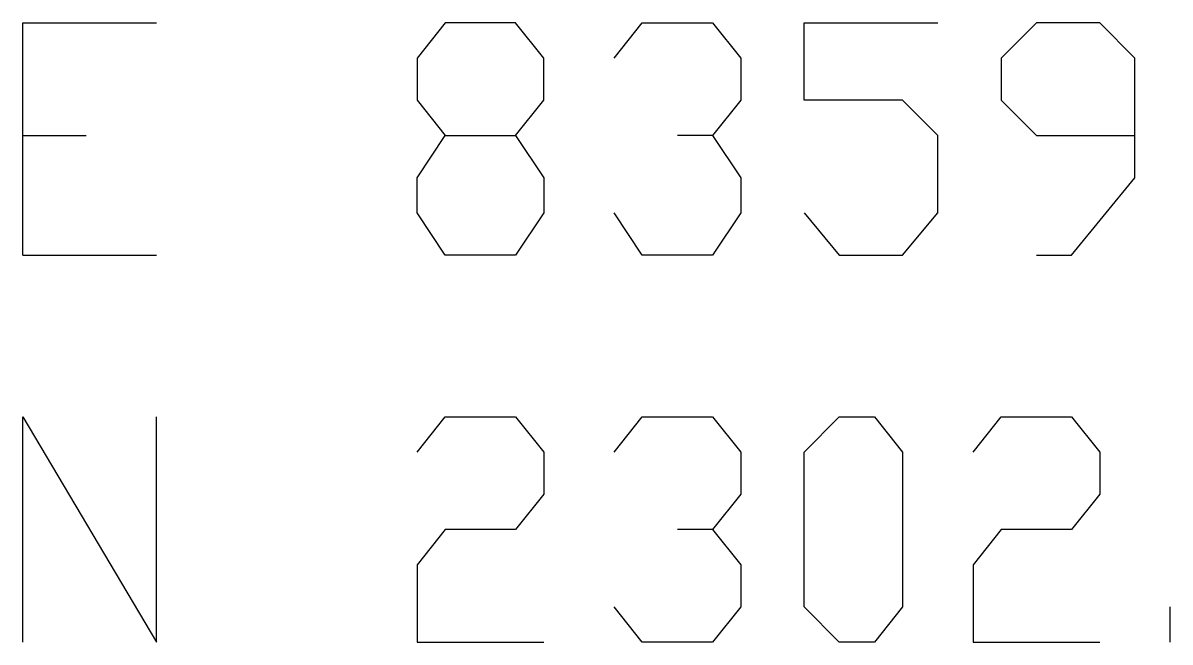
# Model space of a CAD drawing. Header units: millimetres. Extents: x 43 to 869, y -758 to -34.
# Drawn here: x 259.72 to 279.28, y -509.44 to -498.88 of the extents above; entities that cross this region are included whole.
import ezdxf

# ---------------------------------------------------------------- set-up
doc = ezdxf.new("R2010")
doc.units = ezdxf.units.MM
doc.layers.add('PDF_LINES', color=4, linetype='Continuous')

msp = doc.modelspace()

# ---------------------------------------------------------------- linework, layer by layer
at = {"layer": 'PDF_LINES'}
for p, q in [((259.72, -502.84), (259.72, -498.88)), ((259.72, -498.88), (262, -498.88)), ((266.92, -498.88), (266.44, -499.48)), ((268.12, -498.88), (266.92, -498.88)), ((268.6, -499.48), (268.12, -498.88)), ((269.8, -499.48), (270.28, -498.88)), ((270.28, -498.88), (271.48, -498.88)), ((271.48, -498.88), (271.96, -499.48)), ((273.04, -500.2), (273.04, -498.88)), ((273.04, -498.88), (275.32, -498.88)), ((277, -498.88), (276.4, -499.48)), ((278.08, -498.88), (277, -498.88)), ((278.68, -499.48), (278.08, -498.88)), ((266.44, -499.48), (266.44, -500.2)), ((268.6, -500.2), (268.6, -499.48)), ((271.96, -499.48), (271.96, -500.2)), ((276.4, -499.48), (276.4, -500.2)), ((278.68, -501.52), (278.68, -499.48)), ((266.44, -500.2), (266.92, -500.8)), ((268.12, -500.8), (268.6, -500.2)), ((271.96, -500.2), (271.48, -500.8)), ((274.72, -500.2), (273.04, -500.2)), ((275.32, -500.8), (274.72, -500.2)), ((276.4, -500.2), (277, -500.8)), ((259.72, -500.8), (260.8, -500.8)), ((266.44, -501.52), (266.92, -500.8)), ((266.92, -500.8), (268.12, -500.8)), ((268.12, -500.8), (268.6, -501.52)), ((271.48, -500.8), (270.88, -500.8)), ((271.48, -500.8), (271.96, -501.52)), ((275.32, -502.12), (275.32, -500.8)), ((277, -500.8), (278.68, -500.8)), ((266.44, -502.12), (266.44, -501.52)), ((268.6, -501.52), (268.6, -502.12)), ((271.96, -501.52), (271.96, -502.12)), ((277.6, -502.84), (278.68, -501.52)), ((266.92, -502.84), (266.44, -502.12)), ((268.6, -502.12), (268.12, -502.84)), ((270.28, -502.84), (269.8, -502.12)), ((271.96, -502.12), (271.48, -502.84)), ((273.04, -502.12), (273.64, -502.84)), ((274.72, -502.84), (275.32, -502.12)), ((259.72, -502.84), (262, -502.84)), ((268.12, -502.84), (266.92, -502.84)), ((271.48, -502.84), (270.28, -502.84)), ((273.64, -502.84), (274.72, -502.84)), ((277, -502.84), (277.6, -502.84)), ((259.72, -509.44), (259.72, -505.6)), ((259.72, -505.6), (262, -509.44)), ((262, -509.44), (262, -505.6)), ((266.44, -506.2), (266.92, -505.6)), ((266.92, -505.6), (268.12, -505.6)), ((268.12, -505.6), (268.6, -506.2)), ((269.8, -506.2), (270.28, -505.6)), ((270.28, -505.6), (271.48, -505.6)), ((271.48, -505.6), (271.96, -506.2)), ((273.04, -506.2), (273.64, -505.6)), ((273.64, -505.6), (274.24, -505.6)), ((274.24, -505.6), (274.72, -506.2)), ((275.92, -506.2), (276.4, -505.6)), ((276.4, -505.6), (277.6, -505.6)), ((277.6, -505.6), (278.08, -506.2)), ((268.6, -506.2), (268.6, -506.92)), ((271.96, -506.2), (271.96, -506.92)), ((273.04, -508.84), (273.04, -506.2)), ((274.72, -506.2), (274.72, -508.84)), ((278.08, -506.2), (278.08, -506.92)), ((268.6, -506.92), (268.12, -507.52)), ((271.96, -506.92), (271.48, -507.52)), ((278.08, -506.92), (277.6, -507.52)), ((266.92, -507.52), (266.44, -508.12)), ((268.12, -507.52), (266.92, -507.52)), ((271.48, -507.52), (270.88, -507.52)), ((271.48, -507.52), (271.96, -508.12)), ((276.4, -507.52), (275.92, -508.12)), ((277.6, -507.52), (276.4, -507.52)), ((266.44, -508.12), (266.44, -509.44)), ((271.96, -508.12), (271.96, -508.84)), ((275.92, -508.12), (275.92, -509.44)), ((270.28, -509.44), (269.8, -508.84)), ((271.96, -508.84), (271.48, -509.44)), ((273.64, -509.44), (273.04, -508.84)), ((274.72, -508.84), (274.24, -509.44)), ((279.28, -509.44), (279.28, -508.84)), ((266.44, -509.44), (268.6, -509.44)), ((271.48, -509.44), (270.28, -509.44)), ((274.24, -509.44), (273.64, -509.44)), ((275.92, -509.44), (278.08, -509.44))]:
    msp.add_line(p, q, dxfattribs=at)

doc.saveas('drawing.dxf')
